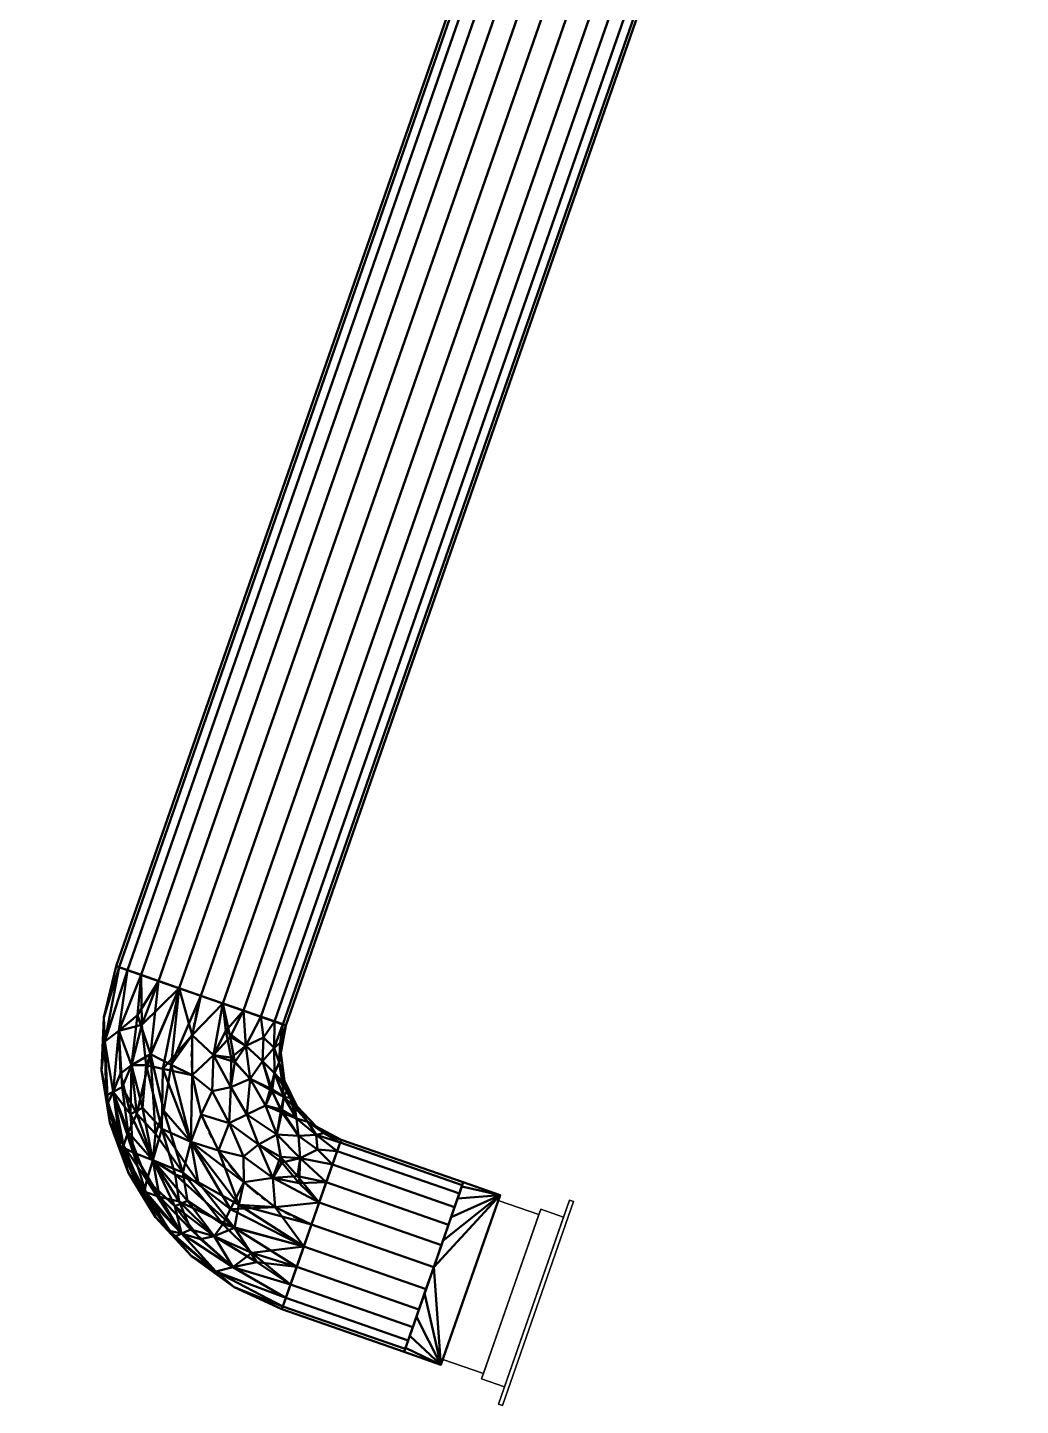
# Model space of a CAD drawing. Header units: inches. Extents: x -1654 to 1344, y -1538 to 36.
# Drawn here: x -751 to -706.7, y -591.5 to -530.1 of the extents above; entities that cross this region are included whole.
import ezdxf

# ---------------------------------------------------------------- set-up
doc = ezdxf.new("R2010")
doc.units = ezdxf.units.IN
doc.header["$MEASUREMENT"] = 0
doc.linetypes.add('Center', pattern=[1.25, 0.25, -0.1875, 0.625, -0.1875])
for name, color, linetype, lineweight in [('M-HVAC-CDFF', 3, 'Continuous', 30), ('M-HVAC-CDFF-SA', 3, 'Continuous', 30), ('M-HVAC-DUCT', 1, 'Center', 30), ('M-HVAC-DUCT-SA', 1, 'Continuous', 50)]:
    doc.layers.add(name, color=color, linetype=linetype, lineweight=lineweight)

# ---------------------------------------------------------------- blocks, each defined once
blk = doc.blocks.new('Supply Diffuser - Sidewall - 8 x 6-950920-_3D_')
at = {"layer": 'M-HVAC-CDFF'}
mesh = blk.add_polyface(dxfattribs=at)
corners = [(-3.75, 3, 2.75), (3.75, 3, 2.75), (3.75, 3, -2.75), (-3.75, 3, -2.75)]
mesh.append_faces([[corners[k] for k in face] for face in [(1, 2, 3, 0)]])
mesh = blk.add_polyface(dxfattribs=at)
corners = [(-3.75, 3, 2.75), (-3.75, 3, -2.75), (-3.75, 1.078125, -2.75), (-3.75, 1.078125, 2.75)]
mesh.append_faces([[corners[k] for k in face] for face in [(2, 3, 0, 1)]])
mesh = blk.add_polyface(dxfattribs=at)
corners = [(-3.75, 3, -2.75), (3.75, 3, -2.75), (3.75, 1.078125, -2.75), (-3.75, 1.078125, -2.75)]
mesh.append_faces([[corners[k] for k in face] for face in [(2, 3, 0, 1)]])
mesh = blk.add_polyface(dxfattribs=at)
corners = [(3.75, 3, 2.75), (-3.75, 3, 2.75), (-3.75, 1.078125, 2.75), (3.75, 1.078125, 2.75)]
mesh.append_faces([[corners[k] for k in face] for face in [(2, 3, 0, 1)]])
mesh = blk.add_polyface(dxfattribs=at)
corners = [(3.75, 3, -2.75), (3.75, 3, 2.75), (3.75, 1.078125, 2.75), (3.75, 1.078125, -2.75)]
mesh.append_faces([[corners[k] for k in face] for face in [(2, 3, 0, 1)]])
mesh = blk.add_polyface(dxfattribs=at)
corners = [(-4, 1.078125, 3), (4, 1.078125, 3), (4, 1.078125, -3), (-4, 1.078125, -3), (-3.75, 1.078125, 2.75), (-3.75, 1.078125, -2.75), (3.75, 1.078125, -2.75), (3.75, 1.078125, 2.75)]
mesh.append_faces([[corners[k] for k in face] for face in [(3, 5, 6, 2), (2, 6, 7, 1)]], dxfattribs={"vtx0": -1, "vtx2": -1})
mesh.append_faces([[corners[k] for k in face] for face in [(4, 5, 3, 0), (7, 4, 0, 1)]], dxfattribs={"vtx1": -1, "vtx3": -1})
mesh = blk.add_polyface(dxfattribs=at)
corners = [(-4, 1.078125, 3), (-4, 1.078125, -3), (-4, 0, -3), (-4, 0, 3)]
mesh.append_faces([[corners[k] for k in face] for face in [(2, 3, 0, 1)]])
mesh = blk.add_polyface(dxfattribs=at)
corners = [(-4, 1.078125, -3), (4, 1.078125, -3), (4, 0, -3), (-4, 0, -3)]
mesh.append_faces([[corners[k] for k in face] for face in [(2, 3, 0, 1)]])
mesh = blk.add_polyface(dxfattribs=at)
corners = [(4, 1.078125, 3), (-4, 1.078125, 3), (-4, 0, 3), (4, 0, 3)]
mesh.append_faces([[corners[k] for k in face] for face in [(2, 3, 0, 1)]])
mesh = blk.add_polyface(dxfattribs=at)
corners = [(4, 1.078125, -3), (4, 1.078125, 3), (4, 0, 3), (4, 0, -3)]
mesh.append_faces([[corners[k] for k in face] for face in [(2, 3, 0, 1)]])
mesh = blk.add_polyface(dxfattribs=at)
corners = [(4.8125, 0, 3.8125), (4.8125, 0, -3.8125), (-4.8125, 0, -3.8125), (-4.8125, 0, 3.8125), (-4, 0, 3), (-4, 0, -3), (4, 0, -3), (4, 0, 3)]
mesh.append_faces([[corners[k] for k in face] for face in [(3, 4, 5, 2), (2, 5, 6, 1)]], dxfattribs={"vtx0": -1, "vtx2": -1})
mesh.append_faces([[corners[k] for k in face] for face in [(7, 4, 3, 0), (6, 7, 0, 1)]], dxfattribs={"vtx1": -1, "vtx3": -1})
mesh = blk.add_polyface(dxfattribs=at)
corners = [(-4.8125, -0.1875, 3.8125), (4.8125, -0.1875, 3.8125), (4.8125, 0, 3.8125), (-4.8125, 0, 3.8125)]
mesh.append_faces([[corners[k] for k in face] for face in [(3, 0, 1, 2)]])
mesh = blk.add_polyface(dxfattribs=at)
corners = [(-4.8125, -0.1875, -3.8125), (-4.8125, -0.1875, 3.8125), (-4.8125, 0, 3.8125), (-4.8125, 0, -3.8125)]
mesh.append_faces([[corners[k] for k in face] for face in [(0, 1, 2, 3)]])
mesh = blk.add_polyface(dxfattribs=at)
corners = [(4.8125, -0.1875, -3.8125), (-4.8125, -0.1875, -3.8125), (-4.8125, 0, -3.8125), (4.8125, 0, -3.8125)]
mesh.append_faces([[corners[k] for k in face] for face in [(3, 0, 1, 2)]])
mesh = blk.add_polyface(dxfattribs=at)
corners = [(4.8125, -0.1875, 3.8125), (-4.8125, -0.1875, 3.8125), (-4.8125, -0.1875, -3.8125), (4.8125, -0.1875, -3.8125)]
mesh.append_faces([[corners[k] for k in face] for face in [(3, 0, 1, 2)]])
mesh = blk.add_polyface(dxfattribs=at)
corners = [(4.8125, -0.1875, 3.8125), (4.8125, -0.1875, -3.8125), (4.8125, 0, -3.8125), (4.8125, 0, 3.8125)]
mesh.append_faces([[corners[k] for k in face] for face in [(0, 1, 2, 3)]])
blk = doc.blocks.new('Rectangular to Round Transition - Angle - 60 Degree-906583-_3D_')
at = {"layer": 'M-HVAC-DUCT', "color": 8, "linetype": 'Continuous', "lineweight": 50}
mesh = blk.add_polyface(dxfattribs=at)
corners = [(0, -4, 3), (0, 4, 3), (0, 4, -3), (0, -4, -3)]
mesh.append_faces([[corners[k] for k in face] for face in [(0, 1, 2, 3)]], dxfattribs={"color": 8})
mesh = blk.add_polyface(dxfattribs=at)
corners = [(0, -4, -3), (0, 4, -3), (1.732, 0, -4)]
mesh.append_faces([[corners[k] for k in face] for face in [(0, 1, 2)]], dxfattribs={"color": 8})
mesh = blk.add_polyface(dxfattribs=at)
corners = [(1.732, 4), (1.732, 3.804, -1.236), (1.732, 3.236, -2.351), (1.732, 2.351, -3.236), (1.732, 1.236, -3.804), (1.732, 0, -4), (0, 4, -3), (0, 4, -3), (0, 4, -3), (0, 4, -3), (0, 4, -3), (0, 4, -3), (0, 4, -3), (0, 4, -3), (0, 4, -3), (0, 4, -3)]
mesh.append_faces([[corners[k] for k in face] for face in [(5, 7, 4), (9, 3, 4), (10, 2, 3), (2, 12, 1), (14, 0, 1)]], dxfattribs={"color": 8})
mesh = blk.add_polyface(dxfattribs=at)
corners = [(0, 4, -3), (0, 4, 3), (1.732, 4)]
mesh.append_faces([[corners[k] for k in face] for face in [(0, 1, 2)]], dxfattribs={"color": 8})
mesh = blk.add_polyface(dxfattribs=at)
corners = [(1.732, 0, 4), (1.732, 1.236, 3.804), (1.732, 2.351, 3.236), (1.732, 3.236, 2.351), (1.732, 3.804, 1.236), (1.732, 4), (0, 4, 3), (0, 4, 3), (0, 4, 3), (0, 4, 3), (0, 4, 3), (0, 4, 3), (0, 4, 3), (0, 4, 3), (0, 4, 3), (0, 4, 3)]
mesh.append_faces([[corners[k] for k in face] for face in [(5, 7, 4), (9, 3, 4), (10, 2, 3), (2, 12, 1), (14, 0, 1)]], dxfattribs={"color": 8})
mesh = blk.add_polyface(dxfattribs=at)
corners = [(0, 4, 3), (0, -4, 3), (1.732, 0, 4)]
mesh.append_faces([[corners[k] for k in face] for face in [(0, 1, 2)]], dxfattribs={"color": 8})
mesh = blk.add_polyface(dxfattribs=at)
corners = [(1.732, 0, 4), (1.732, -1.236, 3.804), (1.732, -2.351, 3.236), (1.732, -3.236, 2.351), (1.732, -3.804, 1.236), (1.732, -4), (1.732, -3.804, -1.236), (1.732, -3.236, -2.351), (1.732, -2.351, -3.236), (1.732, -1.236, -3.804), (1.732, 0, -4), (1.732, 1.236, -3.804), (1.732, 2.351, -3.236), (1.732, 3.236, -2.351), (1.732, 3.804, -1.236), (1.732, 4), (1.732, 3.804, 1.236), (1.732, 3.236, 2.351), (1.732, 2.351, 3.236), (1.732, 1.236, 3.804)]
mesh.append_faces([[corners[k] for k in face] for face in [(6, 3, 4, 5)]], dxfattribs={"vtx0": -1, "color": 8})
mesh.append_faces([[corners[k] for k in face] for face in [(9, 2, 8)]], dxfattribs={"vtx0": -1, "vtx1": -1, "color": 8})
mesh.append_faces([[corners[k] for k in face] for face in [(8, 2, 3, 7), (3, 6, 7)]], dxfattribs={"vtx0": -1, "vtx2": -1, "color": 8})
mesh.append_faces([[corners[k] for k in face] for face in [(19, 10, 11, 12)]], dxfattribs={"vtx0": -1, "vtx3": -1, "color": 8})
mesh.append_faces([[corners[k] for k in face] for face in [(16, 17, 14, 15)]], dxfattribs={"vtx1": -1, "color": 8})
mesh.append_faces([[corners[k] for k in face] for face in [(1, 2, 9, 0)]], dxfattribs={"vtx1": -1, "vtx2": -1, "color": 8})
mesh.append_faces([[corners[k] for k in face] for face in [(19, 0, 9, 10), (18, 19, 12, 13), (17, 18, 13, 14)]], dxfattribs={"vtx1": -1, "vtx3": -1, "color": 8})
mesh = blk.add_polyface(dxfattribs=at)
corners = [(1.732, -4), (1.732, -3.804, 1.236), (1.732, -3.236, 2.351), (1.732, -2.351, 3.236), (1.732, -1.236, 3.804), (1.732, 0, 4), (0, -4, 3), (0, -4, 3), (0, -4, 3), (0, -4, 3), (0, -4, 3), (0, -4, 3), (0, -4, 3), (0, -4, 3), (0, -4, 3), (0, -4, 3)]
mesh.append_faces([[corners[k] for k in face] for face in [(5, 7, 4), (9, 3, 4), (10, 2, 3), (2, 12, 1), (14, 0, 1)]], dxfattribs={"color": 8})
mesh = blk.add_polyface(dxfattribs=at)
corners = [(1.732, 0, -4), (1.732, -1.236, -3.804), (1.732, -2.351, -3.236), (1.732, -3.236, -2.351), (1.732, -3.804, -1.236), (1.732, -4), (0, -4, -3), (0, -4, -3), (0, -4, -3), (0, -4, -3), (0, -4, -3), (0, -4, -3), (0, -4, -3), (0, -4, -3), (0, -4, -3), (0, -4, -3)]
mesh.append_faces([[corners[k] for k in face] for face in [(5, 7, 4), (9, 3, 4), (10, 2, 3), (2, 12, 1), (14, 0, 1)]], dxfattribs={"color": 8})
mesh = blk.add_polyface(dxfattribs=at)
corners = [(0, -4, 3), (0, -4, -3), (1.732, -4)]
mesh.append_faces([[corners[k] for k in face] for face in [(0, 1, 2)]], dxfattribs={"color": 8})
blk = doc.blocks.new('Round Elbow - 1 D-838124-_3D_')
at = {"layer": 'M-HVAC-DUCT', "color": 8, "linetype": 'Continuous', "lineweight": 50}
mesh = blk.add_polyface(dxfattribs=at)
corners = [(-4, 8), (-4.196, 6.764), (-4.764, 5.649), (-5.649, 4.764), (-6.764, 4.196), (-8, 4), (-8, 3.864, 1.035), (-8, 3.464, 2), (-8, 2.828, 2.828), (-8, 2, 3.464), (-8, 1.035, 3.864), (-8, 0, 4), (-6.22, 0.201, 4), (-4.529, 0.792, 4), (-3.012, 1.745, 4), (-1.745, 3.012, 4), (-0.792, 4.529, 4), (-0.201, 6.22, 4), (0, 8, 4), (-1.035, 8, 3.864), (-2, 8, 3.464), (-2.828, 8, 2.828), (-3.464, 8, 2), (-3.864, 8, 1.035), (-4.327, 4.327, 2.851), (-4.598, 2.586, 3.664), (-2.586, 4.598, 3.664), (-3.543, 6.147, 2.435), (-6.147, 3.543, 2.435), (-4.969, 4.969, 1.488), (-5.687, 1.391, 3.873), (-3.049, 3.049, 3.873), (-1.391, 5.687, 3.873), (-2.625, 6.557, 3.173), (-3.843, 6.884, 1.531), (-6.557, 2.625, 3.173), (-6.884, 3.843, 1.531), (-4.148, 1.87, 3.927), (-1.87, 4.148, 3.927), (-3.28, 5.225, 3.103), (-5.225, 3.28, 3.103), (-4.231, 5.818, 1.648), (-5.818, 4.231, 1.648), (-4.26, 6.342, 0.847), (-4.015, 7.178, 0.736), (-6.342, 4.26, 0.847), (-7.178, 4.015, 0.736), (-4.67, 5.584, 0.948), (-5.252, 5.009, 0.699), (-4.386, 5.042, 2.216), (-5.112, 4.278, 2.277), (-3.672, 3.672, 3.531), (-3.247, 7.158, 2.435), (-7.158, 3.247, 2.435), (-2.176, 5.841, 3.578), (-1.554, 6.883, 3.725), (-6.701, 1.826, 3.625), (-5.699, 2.394, 3.498)]
mesh.append_faces([[corners[k] for k in face] for face in [(12, 10, 11)]], dxfattribs={"vtx0": -1, "color": 8})
mesh.append_faces([[corners[k] for k in face] for face in [(6, 46, 5), (22, 52, 21), (7, 36, 6), (2, 43, 1), (0, 44, 23), (5, 46, 4), (10, 56, 9)]], dxfattribs={"vtx0": -1, "vtx1": -1, "color": 8})
mesh.append_faces([[corners[k] for k in face] for face in [(49, 50, 24), (17, 19, 32), (41, 43, 47), (38, 31, 15), (30, 13, 37), (37, 31, 25), (57, 35, 56), (36, 7, 53), (10, 12, 30), (21, 52, 33), (1, 43, 44), (56, 10, 30), (49, 27, 41), (26, 38, 32), (25, 31, 51), (45, 36, 42), (33, 54, 55), (27, 49, 39), (32, 54, 26), (41, 27, 34), (29, 47, 48), (39, 33, 27), (28, 35, 40), (27, 52, 34), (51, 31, 26), (32, 55, 54), (56, 35, 9), (35, 28, 53), (40, 24, 50), (41, 47, 29), (42, 36, 28), (46, 36, 45), (31, 37, 14), (30, 37, 25), (32, 38, 16), (31, 38, 26), (51, 39, 24), (54, 39, 26), (57, 40, 35), (51, 40, 25), (41, 34, 43), (49, 41, 29), (28, 40, 50), (48, 45, 42), (44, 43, 34), (34, 23, 44), (42, 29, 48), (46, 45, 4), (6, 36, 46), (43, 2, 47), (2, 48, 47), (45, 48, 3), (50, 29, 42), (49, 24, 39), (29, 50, 49), (28, 50, 42), (39, 51, 26), (40, 51, 24), (34, 52, 22), (33, 52, 27), (35, 53, 8), (36, 53, 28), (32, 19, 55), (39, 54, 33), (33, 55, 20), (57, 30, 25), (30, 57, 56), (40, 57, 25)]], dxfattribs={"vtx0": -1, "vtx1": -1, "vtx2": -1, "color": 8})
mesh.append_faces([[corners[k] for k in face] for face in [(30, 12, 13), (37, 13, 14), (45, 3, 4), (34, 22, 23), (48, 2, 3)]], dxfattribs={"vtx0": -1, "vtx2": -1, "color": 8})
mesh.append_faces([[corners[k] for k in face] for face in [(18, 19, 17)]], dxfattribs={"vtx1": -1, "color": 8})
mesh.append_faces([[corners[k] for k in face] for face in [(15, 16, 38), (16, 17, 32), (7, 8, 53), (8, 9, 35), (14, 15, 31), (20, 21, 33), (0, 1, 44), (19, 20, 55)]], dxfattribs={"vtx1": -1, "vtx2": -1, "color": 8})
mesh = blk.add_polyface(dxfattribs=at)
corners = [(0, 8, -4), (-0.201, 6.22, -4), (-0.792, 4.529, -4), (-1.745, 3.012, -4), (-3.012, 1.745, -4), (-4.529, 0.792, -4), (-6.22, 0.201, -4), (-8, 0, -4), (-8, 1.035, -3.864), (-8, 2, -3.464), (-8, 2.828, -2.828), (-8, 3.464, -2), (-8, 3.864, -1.035), (-8, 4), (-6.764, 4.196), (-5.649, 4.764), (-4.764, 5.649), (-4.196, 6.764), (-4, 8), (-3.864, 8, -1.035), (-3.464, 8, -2), (-2.828, 8, -2.828), (-2, 8, -3.464), (-1.035, 8, -3.864), (-4.327, 4.327, -2.851), (-4.598, 2.586, -3.664), (-2.586, 4.598, -3.664), (-6.147, 3.543, -2.435), (-3.543, 6.147, -2.435), (-4.969, 4.969, -1.488), (-5.687, 1.391, -3.873), (-3.049, 3.049, -3.873), (-1.391, 5.687, -3.873), (-6.557, 2.625, -3.173), (-6.884, 3.843, -1.531), (-2.625, 6.557, -3.173), (-3.843, 6.884, -1.531), (-4.148, 1.87, -3.927), (-1.87, 4.148, -3.927), (-5.225, 3.28, -3.103), (-3.28, 5.225, -3.103), (-5.818, 4.231, -1.648), (-4.231, 5.818, -1.648), (-6.342, 4.26, -0.847), (-7.178, 4.015, -0.736), (-4.26, 6.342, -0.847), (-4.015, 7.178, -0.736), (-5.584, 4.67, -0.948), (-5.009, 5.252, -0.699), (-5.042, 4.386, -2.216), (-4.278, 5.112, -2.277), (-3.672, 3.672, -3.531), (-7.158, 3.247, -2.435), (-3.247, 7.158, -2.435), (-5.841, 2.176, -3.578), (-6.883, 1.554, -3.725), (-1.826, 6.701, -3.625), (-2.394, 5.699, -3.498)]
mesh.append_faces([[corners[k] for k in face] for face in [(5, 37, 4), (10, 33, 9), (19, 46, 18), (4, 31, 3), (20, 36, 19), (2, 32, 1), (17, 45, 16), (15, 43, 14), (13, 44, 12), (18, 46, 17), (23, 56, 22)]], dxfattribs={"vtx0": -1, "vtx1": -1, "color": 8})
mesh.append_faces([[corners[k] for k in face] for face in [(51, 31, 25), (27, 52, 34), (41, 43, 47), (39, 33, 27), (27, 34, 41), (37, 31, 4), (10, 52, 33), (30, 54, 25), (49, 27, 41), (55, 33, 54), (28, 35, 40), (25, 37, 30), (31, 51, 26), (6, 8, 30), (29, 47, 48), (40, 24, 50), (45, 36, 42), (38, 31, 26), (56, 23, 32), (36, 20, 53), (27, 49, 39), (30, 55, 54), (49, 50, 24), (32, 2, 38), (57, 35, 56), (23, 1, 32), (35, 28, 53), (41, 47, 29), (56, 35, 22), (14, 43, 44), (42, 36, 28), (46, 36, 45), (30, 37, 5), (31, 37, 25), (31, 38, 3), (32, 38, 26), (51, 39, 24), (54, 39, 25), (57, 40, 35), (51, 40, 26), (41, 34, 43), (49, 41, 29), (28, 40, 50), (48, 45, 42), (44, 43, 34), (34, 12, 44), (42, 29, 48), (46, 45, 17), (19, 36, 46), (43, 15, 47), (15, 48, 47), (45, 48, 16), (50, 29, 42), (49, 24, 39), (29, 50, 49), (28, 50, 42), (39, 51, 25), (40, 51, 24), (34, 52, 11), (33, 52, 27), (35, 53, 21), (36, 53, 28), (30, 8, 55), (39, 54, 33), (33, 55, 9), (57, 32, 26), (32, 57, 56), (40, 57, 26)]], dxfattribs={"vtx0": -1, "vtx1": -1, "vtx2": -1, "color": 8})
mesh.append_faces([[corners[k] for k in face] for face in [(34, 11, 12), (35, 21, 22), (53, 20, 21), (48, 15, 16)]], dxfattribs={"vtx0": -1, "vtx2": -1, "color": 8})
mesh.append_faces([[corners[k] for k in face] for face in [(13, 14, 44), (10, 11, 52), (5, 6, 30), (2, 3, 38), (8, 9, 55)]], dxfattribs={"vtx1": -1, "vtx2": -1, "color": 8})
mesh.append_faces([[corners[k] for k in face] for face in [(6, 7, 8), (23, 0, 1)]], dxfattribs={"vtx2": -1, "color": 8})
mesh = blk.add_polyface(dxfattribs=at)
corners = [(4, 8), (3.769, 5.659), (3.087, 3.408), (1.978, 1.333), (0.485, -0.485), (-1.333, -1.978), (-3.408, -3.087), (-5.659, -3.769), (-8, -4), (-8, -3.864, -1.035), (-8, -3.464, -2), (-8, -2.828, -2.828), (-8, -2, -3.464), (-8, -1.035, -3.864), (-8, 0, -4), (-6.22, 0.201, -4), (-4.529, 0.792, -4), (-3.012, 1.745, -4), (-1.745, 3.012, -4), (-0.792, 4.529, -4), (-0.201, 6.22, -4), (0, 8, -4), (1.035, 8, -3.864), (2, 8, -3.464), (2.828, 8, -2.828), (3.464, 8, -2), (3.864, 8, -1.035), (-0.385, 0.385, -2.887), (-2.62, 0.119, -3.691), (2.281, 2.669, -1.782), (-2.669, -2.281, -1.782), (0.54, 4.364, -3.789), (-1.715, 1.715, -3.9), (-4.659, -0.236, -3.9), (1.914, 4.068, -2.983), (-4.068, -1.914, -2.983), (1.178, 0.495, -1.064), (3.376, 4.66, -1.064), (-4.66, -3.376, -1.064), (-0.3, 1.824, -3.535), (-4.807, -1.277, -3.566), (2.941, 5.319, -2.311), (-5.319, -2.941, -2.311), (0.558, 0.421, -2.055), (-0.562, -1.065, -1.455), (-2.122, -2.345, -0.896), (-1.201, -1.07, -2.208), (-3.005, -1.984, -2.448), (-2.093, -0.976, -2.909), (-1.53, 0.103, -3.335), (-0.368, -1.183, -0.687), (1.229, 1.98, -2.624), (0.821, 2.433, -3.177), (1.289, 4.271, -3.459), (2.064, 5.908, -3.287), (2.238, 3.547, -2.447), (-6.258, -2.391, -3.093), (2.532, 2.418, -0.797)]
mesh.append_faces([[corners[k] for k in face] for face in [(22, 20, 21)]], dxfattribs={"vtx0": -1, "color": 8})
mesh.append_faces([[corners[k] for k in face] for face in [(10, 38, 9), (20, 31, 19), (14, 33, 13), (25, 41, 24), (16, 33, 15), (19, 32, 18), (13, 40, 12), (6, 45, 5), (5, 50, 4), (24, 54, 23), (3, 57, 2)]], dxfattribs={"vtx0": -1, "vtx1": -1, "color": 8})
mesh.append_faces([[corners[k] for k in face] for face in [(7, 9, 38), (26, 1, 37), (33, 16, 32), (37, 29, 41), (56, 40, 35), (49, 39, 27), (42, 38, 10), (36, 43, 29), (38, 45, 6), (45, 30, 44), (11, 56, 42), (53, 52, 39), (24, 41, 54), (19, 31, 32), (5, 45, 50), (48, 46, 47), (31, 20, 22), (34, 52, 53), (51, 52, 34), (33, 40, 13), (51, 29, 43), (40, 33, 28), (41, 34, 54), (57, 29, 37), (50, 45, 44), (57, 37, 2), (39, 32, 31), (57, 3, 36), (27, 48, 49), (40, 28, 49), (28, 33, 32), (44, 46, 43), (32, 39, 28), (37, 41, 25), (34, 55, 51), (47, 42, 35), (38, 42, 30), (44, 43, 36), (51, 43, 27), (36, 4, 50), (46, 44, 30), (38, 30, 45), (47, 46, 30), (27, 43, 46), (42, 47, 30), (48, 47, 35), (48, 35, 40), (46, 48, 27), (40, 49, 48), (39, 49, 28), (36, 50, 44), (52, 27, 39), (34, 41, 55), (27, 52, 51), (53, 39, 31), (22, 53, 31), (54, 34, 53), (22, 54, 53), (41, 29, 55), (29, 51, 55), (40, 56, 12), (42, 56, 35), (29, 57, 36)]], dxfattribs={"vtx0": -1, "vtx1": -1, "vtx2": -1, "color": 8})
mesh.append_faces([[corners[k] for k in face] for face in [(33, 14, 15), (37, 25, 26), (37, 1, 2)]], dxfattribs={"vtx0": -1, "vtx2": -1, "color": 8})
mesh.append_faces([[corners[k] for k in face] for face in [(0, 1, 26)]], dxfattribs={"vtx1": -1, "color": 8})
mesh.append_faces([[corners[k] for k in face] for face in [(16, 17, 32), (6, 7, 38), (22, 23, 54), (17, 18, 32), (10, 11, 42), (11, 12, 56), (3, 4, 36)]], dxfattribs={"vtx1": -1, "vtx2": -1, "color": 8})
mesh.append_faces([[corners[k] for k in face] for face in [(7, 8, 9)]], dxfattribs={"vtx2": -1, "color": 8})
mesh = blk.add_polyface(dxfattribs=at)
corners = [(0, 8, 4), (-0.201, 6.22, 4), (-0.792, 4.529, 4), (-1.745, 3.012, 4), (-3.012, 1.745, 4), (-4.529, 0.792, 4), (-6.22, 0.201, 4), (-8, 0, 4), (-8, -1.035, 3.864), (-8, -2, 3.464), (-8, -2.828, 2.828), (-8, -3.464, 2), (-8, -3.864, 1.035), (-8, -4), (-5.659, -3.769), (-3.408, -3.087), (-1.333, -1.978), (0.485, -0.485), (1.978, 1.333), (3.087, 3.408), (3.769, 5.659), (4, 8), (3.864, 8, 1.035), (3.464, 8, 2), (2.828, 8, 2.828), (2, 8, 3.464), (1.035, 8, 3.864), (-0.385, 0.385, 2.887), (-0.119, 2.62, 3.691), (-2.669, -2.281, 1.782), (2.281, 2.669, 1.782), (-4.364, -0.54, 3.789), (-1.715, 1.715, 3.9), (0.236, 4.659, 3.9), (-4.068, -1.914, 2.983), (1.914, 4.068, 2.983), (-0.495, -1.178, 1.064), (-4.66, -3.376, 1.064), (3.376, 4.66, 1.064), (-1.824, 0.3, 3.535), (1.277, 4.807, 3.566), (-5.319, -2.941, 2.311), (2.941, 5.319, 2.311), (-0.421, -0.558, 2.055), (1.065, 0.562, 1.455), (2.345, 2.122, 0.896), (1.07, 1.201, 2.208), (1.984, 3.005, 2.448), (0.976, 2.093, 2.909), (-0.103, 1.53, 3.335), (1.183, 0.368, 0.687), (-1.98, -1.229, 2.624), (-2.433, -0.821, 3.177), (-4.271, -1.289, 3.459), (-5.908, -2.064, 3.287), (-3.547, -2.238, 2.447), (2.391, 6.258, 3.093), (-2.418, -2.532, 0.797)]
mesh.append_faces([[corners[k] for k in face] for face in [(14, 12, 13)]], dxfattribs={"vtx0": -1, "color": 8})
mesh.append_faces([[corners[k] for k in face] for face in [(5, 32, 4), (0, 33, 26), (11, 41, 10), (2, 33, 1), (25, 56, 24), (3, 33, 2), (1, 33, 0), (23, 38, 22), (26, 40, 25), (19, 45, 18), (18, 50, 17), (10, 54, 9), (16, 57, 15)]], dxfattribs={"vtx0": -1, "vtx1": -1, "color": 8})
mesh.append_faces([[corners[k] for k in face] for face in [(32, 39, 28), (10, 41, 54), (37, 15, 57), (16, 36, 57), (34, 52, 53), (41, 34, 54), (40, 28, 49), (24, 56, 42), (8, 31, 6), (51, 52, 34), (28, 33, 32), (51, 29, 43), (57, 29, 37), (39, 32, 31), (50, 45, 44), (36, 43, 29), (19, 38, 45), (27, 48, 49), (53, 52, 39), (23, 42, 38), (49, 39, 27), (30, 44, 45), (18, 45, 50), (48, 46, 47), (20, 22, 38), (32, 33, 3), (37, 29, 41), (12, 14, 37), (32, 5, 31), (44, 46, 43), (26, 33, 40), (56, 40, 35), (40, 33, 28), (37, 41, 11), (34, 55, 51), (47, 42, 35), (38, 42, 30), (44, 43, 36), (51, 43, 27), (36, 17, 50), (46, 44, 30), (38, 30, 45), (47, 46, 30), (27, 43, 46), (42, 47, 30), (48, 47, 35), (48, 35, 40), (46, 48, 27), (40, 49, 48), (39, 49, 28), (36, 50, 44), (52, 27, 39), (34, 41, 55), (27, 52, 51), (53, 39, 31), (8, 53, 31), (54, 34, 53), (8, 54, 53), (41, 29, 55), (29, 51, 55), (40, 56, 25), (42, 56, 35), (29, 57, 36)]], dxfattribs={"vtx0": -1, "vtx1": -1, "vtx2": -1, "color": 8})
mesh.append_faces([[corners[k] for k in face] for face in [(37, 14, 15), (37, 11, 12), (31, 5, 6), (32, 3, 4)]], dxfattribs={"vtx0": -1, "vtx2": -1, "color": 8})
mesh.append_faces([[corners[k] for k in face] for face in [(19, 20, 38), (16, 17, 36), (8, 9, 54), (23, 24, 42)]], dxfattribs={"vtx1": -1, "vtx2": -1, "color": 8})
mesh.append_faces([[corners[k] for k in face] for face in [(6, 7, 8), (20, 21, 22)]], dxfattribs={"vtx2": -1, "color": 8})
mesh = blk.add_polyface(dxfattribs=at)
corners = [(0, 8, 4), (1.035, 8, 3.864), (2, 8, 3.464), (2.828, 8, 2.828), (3.464, 8, 2), (3.864, 8, 1.035), (4, 8), (3.864, 8, -1.035), (3.464, 8, -2), (2.828, 8, -2.828), (2, 8, -3.464), (1.035, 8, -3.864), (0, 8, -4), (-1.035, 8, -3.864), (-2, 8, -3.464), (-2.828, 8, -2.828), (-3.464, 8, -2), (-3.864, 8, -1.035), (-4, 8), (-3.864, 8, 1.035), (-3.464, 8, 2), (-2.828, 8, 2.828), (-2, 8, 3.464), (-1.035, 8, 3.864)]
mesh.append_faces([[corners[k] for k in face] for face in [(10, 8, 9), (6, 3, 4, 5), (19, 17, 18)]], dxfattribs={"vtx0": -1, "color": 8})
mesh.append_faces([[corners[k] for k in face] for face in [(6, 12, 2, 3), (14, 17, 21, 22)]], dxfattribs={"vtx0": -1, "vtx1": -1, "vtx3": -1, "color": 8})
mesh.append_faces([[corners[k] for k in face] for face in [(12, 22, 23, 1)]], dxfattribs={"vtx0": -1, "vtx2": -1, "vtx3": -1, "color": 8})
mesh.append_faces([[corners[k] for k in face] for face in [(6, 10, 11, 12), (17, 19, 20, 21)]], dxfattribs={"vtx0": -1, "vtx3": -1, "color": 8})
mesh.append_faces([[corners[k] for k in face] for face in [(16, 17, 14, 15), (0, 1, 23)]], dxfattribs={"vtx1": -1, "color": 8})
mesh.append_faces([[corners[k] for k in face] for face in [(1, 2, 12)]], dxfattribs={"vtx1": -1, "vtx2": -1, "color": 8})
mesh.append_faces([[corners[k] for k in face] for face in [(12, 13, 14, 22), (6, 7, 8, 10)]], dxfattribs={"vtx2": -1, "vtx3": -1, "color": 8})
mesh = blk.add_polyface(dxfattribs=at)
corners = [(-8, 0, 4), (-8, 1.035, 3.864), (-8, 2, 3.464), (-8, 2.828, 2.828), (-8, 3.464, 2), (-8, 3.864, 1.035), (-8, 4), (-8, 3.864, -1.035), (-8, 3.464, -2), (-8, 2.828, -2.828), (-8, 2, -3.464), (-8, 1.035, -3.864), (-8, 0, -4), (-8, -1.035, -3.864), (-8, -2, -3.464), (-8, -2.828, -2.828), (-8, -3.464, -2), (-8, -3.864, -1.035), (-8, -4), (-8, -3.864, 1.035), (-8, -3.464, 2), (-8, -2.828, 2.828), (-8, -2, 3.464), (-8, -1.035, 3.864)]
mesh.append_faces([[corners[k] for k in face] for face in [(17, 21, 12, 16)]], dxfattribs={"vtx0": -1, "vtx1": -1, "vtx2": -1, "color": 8})
mesh.append_faces([[corners[k] for k in face] for face in [(12, 0, 1), (12, 21, 22)]], dxfattribs={"vtx0": -1, "vtx2": -1, "color": 8})
mesh.append_faces([[corners[k] for k in face] for face in [(12, 7, 8, 9), (12, 1, 2, 3)]], dxfattribs={"vtx0": -1, "vtx3": -1, "color": 8})
mesh.append_faces([[corners[k] for k in face] for face in [(18, 19, 17)]], dxfattribs={"vtx1": -1, "color": 8})
mesh.append_faces([[corners[k] for k in face] for face in [(20, 21, 17, 19)]], dxfattribs={"vtx1": -1, "vtx2": -1, "color": 8})
mesh.append_faces([[corners[k] for k in face] for face in [(6, 7, 12, 3)]], dxfattribs={"vtx1": -1, "vtx2": -1, "vtx3": -1, "color": 8})
mesh.append_faces([[corners[k] for k in face] for face in [(10, 11, 12, 9), (12, 13, 14), (4, 5, 6, 3)]], dxfattribs={"vtx2": -1, "color": 8})
mesh.append_faces([[corners[k] for k in face] for face in [(14, 15, 16, 12), (22, 23, 0, 12)]], dxfattribs={"vtx2": -1, "vtx3": -1, "color": 8})

msp = doc.modelspace()

# ---------------------------------------------------------------- linework, layer by layer
at = {"layer": 'M-HVAC-DUCT', "color": 5}
for p, q in [((-706.829, -468.771, 1308), (-743.243, -573.279, 1308)), ((-706.829, -468.771, 1308), (-743.243, -573.279, 1308)), ((-732.875, -585.363, 1308), (-738.321, -583.466, 1308)), ((-732.875, -585.363, 1308), (-738.321, -583.466, 1308))]:
    msp.add_line(p, q, dxfattribs=at)
msp.add_arc((-735.689, -575.911, 1308), 8, 160.79013, 250.79013, dxfattribs=at)

# ---------------------------------------------------------------- block references
at = {"layer": 'M-HVAC-CDFF-SA', "rotation": 70.7901312840833}
msp.add_blockref('Supply Diffuser - Sidewall - 8 x 6-950920-_3D_', (-728.406, -586.92, 1308), dxfattribs=at)
at = {"layer": 'M-HVAC-DUCT-SA', "color": 8}
for name, p, rotation in [('Round Elbow - 1 D-838124-_3D_', (-745.875, -580.833, 1308), 250.7901312840828), ('Rectangular to Round Transition - Angle - 60 Degree-906583-_3D_', (-731.239, -585.933, 1308), 160.7901312840833)]:
    msp.add_blockref(name, p, dxfattribs=dict(at, rotation=rotation))

# ---------------------------------------------------------------- meshes
mesh = msp.add_polyface(dxfattribs=at)
corners = [(-706.829, -468.771, 1312), (-707.807, -468.431, 1311.864), (-708.718, -468.113, 1311.464), (-709.5, -467.841, 1310.828), (-710.101, -467.632, 1310), (-710.478, -467.5, 1309.035), (-710.607, -467.455, 1308), (-747.02, -571.963, 1308), (-746.892, -572.008, 1309.035), (-746.514, -572.139, 1310), (-745.914, -572.348, 1310.828), (-745.132, -572.621, 1311.464), (-744.221, -572.938, 1311.864), (-743.243, -573.279, 1312)]
mesh.append_faces([[corners[k] for k in face] for face in [(8, 9, 4, 5), (3, 4, 9, 10), (11, 12, 1, 2), (2, 3, 10, 11)]], dxfattribs={"vtx1": -1, "vtx3": -1, "color": 8})
mesh.append_faces([[corners[k] for k in face] for face in [(6, 7, 8, 5)]], dxfattribs={"vtx2": -1, "color": 8})
mesh.append_faces([[corners[k] for k in face] for face in [(12, 13, 0, 1)]], dxfattribs={"vtx3": -1, "color": 8})
mesh = msp.add_polyface(dxfattribs=at)
corners = [(-710.607, -467.455, 1308), (-710.478, -467.5, 1306.965), (-710.101, -467.632, 1306), (-709.5, -467.841, 1305.172), (-708.718, -468.113, 1304.536), (-707.807, -468.431, 1304.136), (-706.829, -468.771, 1304), (-743.243, -573.279, 1304), (-744.221, -572.938, 1304.136), (-745.132, -572.621, 1304.536), (-745.914, -572.348, 1305.172), (-746.514, -572.139, 1306), (-746.892, -572.008, 1306.965), (-747.02, -571.963, 1308)]
mesh.append_faces([[corners[k] for k in face] for face in [(7, 8, 5, 6)]], dxfattribs={"vtx1": -1, "color": 8})
mesh.append_faces([[corners[k] for k in face] for face in [(8, 9, 4, 5), (3, 4, 9, 10), (11, 12, 1, 2), (2, 3, 10, 11)]], dxfattribs={"vtx1": -1, "vtx3": -1, "color": 8})
mesh.append_faces([[corners[k] for k in face] for face in [(12, 13, 0, 1)]], dxfattribs={"vtx3": -1, "color": 8})
mesh = msp.add_polyface(dxfattribs=at)
corners = [(-703.052, -470.087, 1308), (-703.181, -470.043, 1309.035), (-703.558, -469.911, 1310), (-704.159, -469.702, 1310.828), (-704.941, -469.429, 1311.464), (-705.852, -469.112, 1311.864), (-706.829, -468.771, 1312), (-743.243, -573.279, 1312), (-742.265, -573.62, 1311.864), (-741.354, -573.937, 1311.464), (-740.572, -574.21, 1310.828), (-739.972, -574.419, 1310), (-739.594, -574.55, 1309.035), (-739.466, -574.595, 1308)]
mesh.append_faces([[corners[k] for k in face] for face in [(7, 8, 5, 6)]], dxfattribs={"vtx1": -1, "color": 8})
mesh.append_faces([[corners[k] for k in face] for face in [(8, 9, 4, 5), (3, 4, 9, 10), (11, 12, 1, 2), (2, 3, 10, 11)]], dxfattribs={"vtx1": -1, "vtx3": -1, "color": 8})
mesh.append_faces([[corners[k] for k in face] for face in [(12, 13, 0, 1)]], dxfattribs={"vtx3": -1, "color": 8})
mesh = msp.add_polyface(dxfattribs=at)
corners = [(-706.829, -468.771, 1304), (-705.852, -469.112, 1304.136), (-704.941, -469.429, 1304.536), (-704.159, -469.702, 1305.172), (-703.558, -469.911, 1306), (-703.181, -470.043, 1306.965), (-703.052, -470.087, 1308), (-739.466, -574.595, 1308), (-739.594, -574.55, 1306.965), (-739.972, -574.419, 1306), (-740.572, -574.21, 1305.172), (-741.354, -573.937, 1304.536), (-742.265, -573.62, 1304.136), (-743.243, -573.279, 1304)]
mesh.append_faces([[corners[k] for k in face] for face in [(7, 8, 5, 6)]], dxfattribs={"vtx1": -1, "color": 8})
mesh.append_faces([[corners[k] for k in face] for face in [(8, 9, 4, 5), (3, 4, 9, 10), (11, 12, 1, 2), (2, 3, 10, 11)]], dxfattribs={"vtx1": -1, "vtx3": -1, "color": 8})
mesh.append_faces([[corners[k] for k in face] for face in [(12, 13, 0, 1)]], dxfattribs={"vtx3": -1, "color": 8})
mesh = msp.add_polyface(dxfattribs=at)
corners = [(-747.02, -571.963, 1308), (-746.892, -572.008, 1306.965), (-746.514, -572.139, 1306), (-745.914, -572.348, 1305.172), (-745.132, -572.621, 1304.536), (-744.221, -572.938, 1304.136), (-743.243, -573.279, 1304), (-742.265, -573.62, 1304.136), (-741.354, -573.937, 1304.536), (-740.572, -574.21, 1305.172), (-739.972, -574.419, 1306), (-739.594, -574.55, 1306.965), (-739.466, -574.595, 1308), (-739.594, -574.55, 1309.035), (-739.972, -574.419, 1310), (-740.572, -574.21, 1310.828), (-741.354, -573.937, 1311.464), (-742.265, -573.62, 1311.864), (-743.243, -573.279, 1312), (-744.221, -572.938, 1311.864), (-745.132, -572.621, 1311.464), (-745.914, -572.348, 1310.828), (-746.514, -572.139, 1310), (-746.892, -572.008, 1309.035)]
mesh.append_faces([[corners[k] for k in face] for face in [(4, 2, 3), (0, 22, 23), (20, 18, 19), (8, 6, 7)]], dxfattribs={"vtx0": -1, "color": 8})
mesh.append_faces([[corners[k] for k in face] for face in [(10, 6, 8, 9)]], dxfattribs={"vtx0": -1, "vtx1": -1, "color": 8})
mesh.append_faces([[corners[k] for k in face] for face in [(11, 15, 6, 10), (18, 22, 15)]], dxfattribs={"vtx0": -1, "vtx1": -1, "vtx2": -1, "color": 8})
mesh.append_faces([[corners[k] for k in face] for face in [(15, 22, 2, 6)]], dxfattribs={"vtx0": -1, "vtx1": -1, "vtx2": -1, "vtx3": -1, "color": 8})
mesh.append_faces([[corners[k] for k in face] for face in [(13, 14, 12)]], dxfattribs={"vtx1": -1, "color": 8})
mesh.append_faces([[corners[k] for k in face] for face in [(11, 12, 14, 15)]], dxfattribs={"vtx1": -1, "vtx3": -1, "color": 8})
mesh.append_faces([[corners[k] for k in face] for face in [(16, 17, 18, 15)]], dxfattribs={"vtx2": -1, "color": 8})
mesh.append_faces([[corners[k] for k in face] for face in [(0, 1, 2, 22), (4, 5, 6, 2), (20, 21, 22, 18)]], dxfattribs={"vtx2": -1, "vtx3": -1, "color": 8})
mesh = msp.add_polyface(dxfattribs=at)
corners = [(-737.005, -579.688, 1308), (-737.049, -579.817, 1306.965), (-737.181, -580.194, 1306), (-737.39, -580.795, 1305.172), (-737.663, -581.577, 1304.536), (-737.98, -582.488, 1304.136), (-738.321, -583.466, 1304), (-738.661, -584.443, 1304.136), (-738.979, -585.354, 1304.536), (-739.251, -586.137, 1305.172), (-739.461, -586.737, 1306), (-739.592, -587.114, 1306.965), (-739.637, -587.243, 1308), (-739.592, -587.114, 1309.035), (-739.461, -586.737, 1310), (-739.251, -586.137, 1310.828), (-738.979, -585.354, 1311.464), (-738.661, -584.443, 1311.864), (-738.321, -583.466, 1312), (-737.98, -582.488, 1311.864), (-737.663, -581.577, 1311.464), (-737.39, -580.795, 1310.828), (-737.181, -580.194, 1310), (-737.049, -579.817, 1309.035)]
mesh.append_faces([[corners[k] for k in face] for face in [(20, 18, 19)]], dxfattribs={"vtx0": -1, "color": 8})
mesh.append_faces([[corners[k] for k in face] for face in [(11, 15, 18, 6), (21, 0, 3, 6)]], dxfattribs={"vtx0": -1, "vtx1": -1, "vtx2": -1, "vtx3": -1, "color": 8})
mesh.append_faces([[corners[k] for k in face] for face in [(18, 20, 21, 6)]], dxfattribs={"vtx0": -1, "vtx2": -1, "vtx3": -1, "color": 8})
mesh.append_faces([[corners[k] for k in face] for face in [(8, 9, 6, 7), (23, 0, 21, 22)]], dxfattribs={"vtx1": -1, "color": 8})
mesh.append_faces([[corners[k] for k in face] for face in [(16, 17, 18, 15), (11, 12, 13), (4, 5, 6, 3), (1, 2, 3, 0)]], dxfattribs={"vtx2": -1, "color": 8})
mesh.append_faces([[corners[k] for k in face] for face in [(13, 14, 15, 11), (9, 10, 11, 6)]], dxfattribs={"vtx2": -1, "vtx3": -1, "color": 8})
mesh = msp.add_polyface(dxfattribs=at)
corners = [(-732.875, -585.363, 1312), (-732.534, -584.385, 1311.864), (-732.217, -583.474, 1311.464), (-731.944, -582.692, 1310.828), (-731.735, -582.092, 1310), (-731.604, -581.715, 1309.035), (-731.559, -581.586, 1308), (-737.005, -579.688, 1308), (-737.049, -579.817, 1309.035), (-737.181, -580.194, 1310), (-737.39, -580.795, 1310.828), (-737.663, -581.577, 1311.464), (-737.98, -582.488, 1311.864), (-738.321, -583.466, 1312)]
mesh.append_faces([[corners[k] for k in face] for face in [(5, 8, 9, 4)]], dxfattribs={"vtx0": -1, "vtx2": -1, "color": 8})
mesh.append_faces([[corners[k] for k in face] for face in [(3, 4, 9, 10), (11, 12, 1, 2), (2, 3, 10, 11)]], dxfattribs={"vtx1": -1, "vtx3": -1, "color": 8})
mesh.append_faces([[corners[k] for k in face] for face in [(6, 7, 8, 5)]], dxfattribs={"vtx2": -1, "color": 8})
mesh.append_faces([[corners[k] for k in face] for face in [(12, 13, 0, 1)]], dxfattribs={"vtx3": -1, "color": 8})
mesh = msp.add_polyface(dxfattribs=at)
corners = [(-731.559, -581.586, 1308), (-731.604, -581.715, 1306.965), (-731.735, -582.092, 1306), (-731.944, -582.692, 1305.172), (-732.217, -583.474, 1304.536), (-732.534, -584.385, 1304.136), (-732.875, -585.363, 1304), (-738.321, -583.466, 1304), (-737.98, -582.488, 1304.136), (-737.663, -581.577, 1304.536), (-737.39, -580.795, 1305.172), (-737.181, -580.194, 1306), (-737.049, -579.817, 1306.965), (-737.005, -579.688, 1308)]
mesh.append_faces([[corners[k] for k in face] for face in [(7, 8, 5, 6)]], dxfattribs={"vtx1": -1, "color": 8})
mesh.append_faces([[corners[k] for k in face] for face in [(8, 9, 4, 5), (3, 4, 9, 10), (11, 12, 1, 2), (2, 3, 10, 11)]], dxfattribs={"vtx1": -1, "vtx3": -1, "color": 8})
mesh.append_faces([[corners[k] for k in face] for face in [(12, 13, 0, 1)]], dxfattribs={"vtx3": -1, "color": 8})
mesh = msp.add_polyface(dxfattribs=at)
corners = [(-731.559, -581.586, 1308), (-731.604, -581.715, 1309.035), (-731.735, -582.092, 1310), (-731.944, -582.692, 1310.828), (-732.217, -583.474, 1311.464), (-732.534, -584.385, 1311.864), (-732.875, -585.363, 1312), (-733.216, -586.341, 1311.864), (-733.533, -587.252, 1311.464), (-733.806, -588.034, 1310.828), (-734.015, -588.634, 1310), (-734.146, -589.012, 1309.035), (-734.191, -589.14, 1308), (-734.146, -589.012, 1306.965), (-734.015, -588.634, 1306), (-733.806, -588.034, 1305.172), (-733.533, -587.252, 1304.536), (-733.216, -586.341, 1304.136), (-732.875, -585.363, 1304), (-732.534, -584.385, 1304.136), (-732.217, -583.474, 1304.536), (-731.944, -582.692, 1305.172), (-731.735, -582.092, 1306), (-731.604, -581.715, 1306.965)]
mesh.append_faces([[corners[k] for k in face] for face in [(3, 0, 1, 2)]], dxfattribs={"vtx0": -1, "color": 8})
mesh.append_faces([[corners[k] for k in face] for face in [(6, 9, 13, 18), (21, 0, 3, 18)]], dxfattribs={"vtx0": -1, "vtx1": -1, "vtx2": -1, "vtx3": -1, "color": 8})
mesh.append_faces([[corners[k] for k in face] for face in [(14, 15, 13), (17, 18, 16), (5, 6, 4)]], dxfattribs={"vtx1": -1, "color": 8})
mesh.append_faces([[corners[k] for k in face] for face in [(15, 16, 18, 13), (3, 4, 6, 18)]], dxfattribs={"vtx1": -1, "vtx2": -1, "vtx3": -1, "color": 8})
mesh.append_faces([[corners[k] for k in face] for face in [(11, 12, 13)]], dxfattribs={"vtx2": -1, "color": 8})
mesh.append_faces([[corners[k] for k in face] for face in [(9, 10, 11, 13)]], dxfattribs={"vtx2": -1, "vtx3": -1, "color": 8})
mesh.append_faces([[corners[k] for k in face] for face in [(6, 7, 8, 9), (18, 19, 20, 21), (21, 22, 23, 0)]], dxfattribs={"vtx3": -1, "color": 8})
mesh = msp.add_polyface(dxfattribs=at)
corners = [(-734.191, -589.14, 1308), (-734.146, -589.012, 1309.035), (-734.015, -588.634, 1310), (-733.806, -588.034, 1310.828), (-733.533, -587.252, 1311.464), (-733.216, -586.341, 1311.864), (-732.875, -585.363, 1312), (-738.321, -583.466, 1312), (-738.661, -584.443, 1311.864), (-738.979, -585.354, 1311.464), (-739.251, -586.137, 1310.828), (-739.461, -586.737, 1310), (-739.592, -587.114, 1309.035), (-739.637, -587.243, 1308)]
mesh.append_faces([[corners[k] for k in face] for face in [(7, 8, 5, 6)]], dxfattribs={"vtx1": -1, "color": 8})
mesh.append_faces([[corners[k] for k in face] for face in [(8, 9, 4, 5), (3, 4, 9, 10), (11, 12, 1, 2), (2, 3, 10, 11)]], dxfattribs={"vtx1": -1, "vtx3": -1, "color": 8})
mesh.append_faces([[corners[k] for k in face] for face in [(12, 13, 0, 1)]], dxfattribs={"vtx3": -1, "color": 8})
mesh = msp.add_polyface(dxfattribs=at)
corners = [(-732.875, -585.363, 1304), (-733.216, -586.341, 1304.136), (-733.533, -587.252, 1304.536), (-733.806, -588.034, 1305.172), (-734.015, -588.634, 1306), (-734.146, -589.012, 1306.965), (-734.191, -589.14, 1308), (-739.637, -587.243, 1308), (-739.592, -587.114, 1306.965), (-739.461, -586.737, 1306), (-739.251, -586.137, 1305.172), (-738.979, -585.354, 1304.536), (-738.661, -584.443, 1304.136), (-738.321, -583.466, 1304)]
mesh.append_faces([[corners[k] for k in face] for face in [(7, 8, 5, 6)]], dxfattribs={"vtx1": -1, "color": 8})
mesh.append_faces([[corners[k] for k in face] for face in [(8, 9, 4, 5), (3, 4, 9, 10), (11, 12, 1, 2), (2, 3, 10, 11)]], dxfattribs={"vtx1": -1, "vtx3": -1, "color": 8})
mesh.append_faces([[corners[k] for k in face] for face in [(12, 13, 0, 1)]], dxfattribs={"vtx3": -1, "color": 8})

doc.saveas('drawing.dxf')
